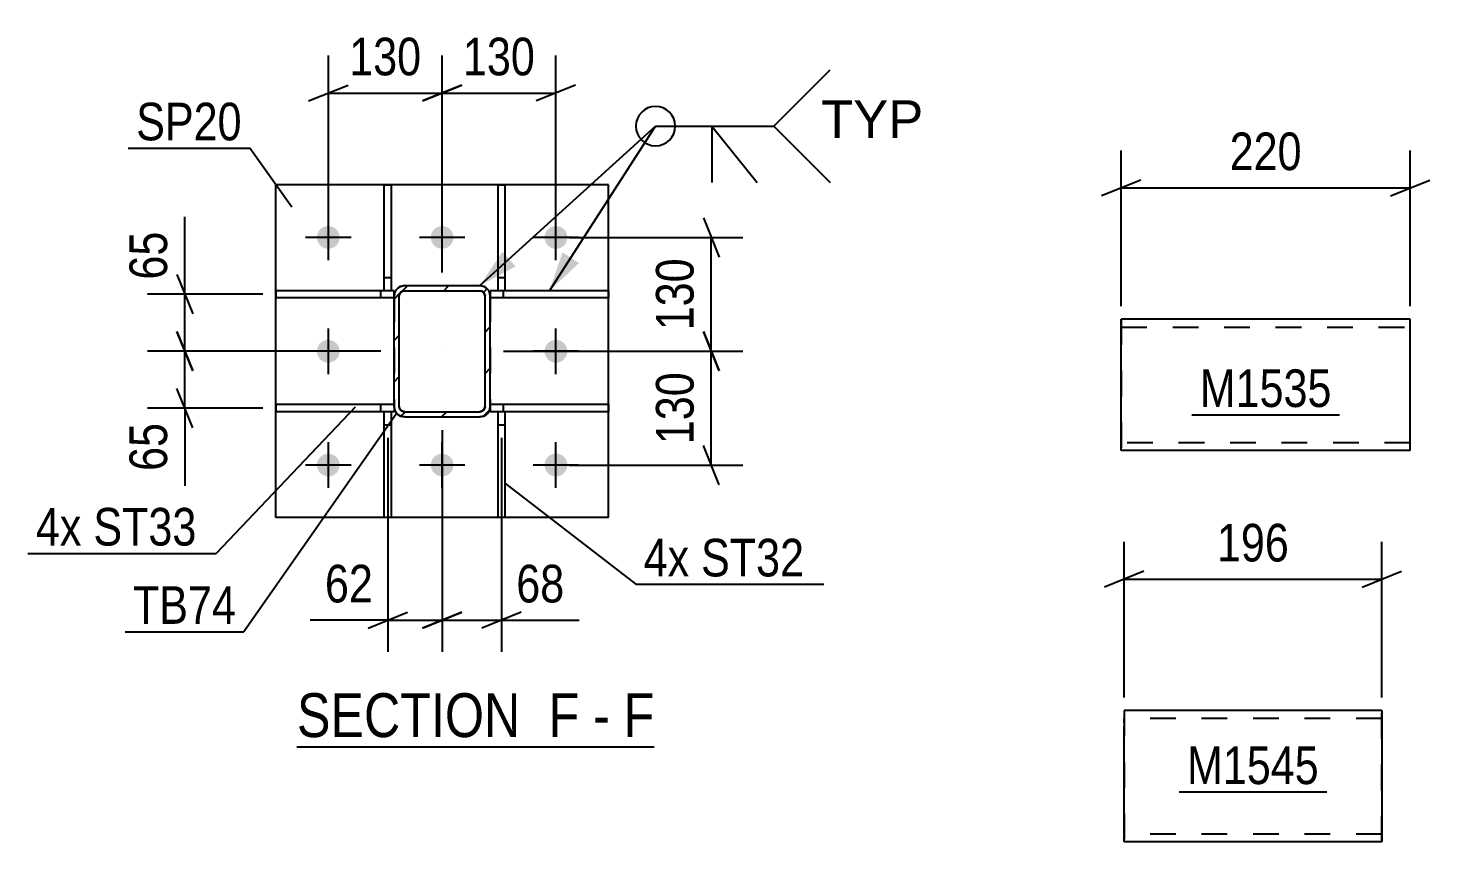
# Model space of a CAD drawing. Header units: millimetres. Extents: x 0 to 841, y 0 to 594.
# Drawn here: x 271.6 to 378.4, y 140.7 to 202.7 of the extents above; entities that cross this region are included whole.
import ezdxf

# ---------------------------------------------------------------- set-up
doc = ezdxf.new("R2010")
doc.units = ezdxf.units.MM
doc.linetypes.add('DXK_LINE_DOT2', pattern=[3.9198, 1.9599, -1.9599])
doc.linetypes.add('DXK_LINE_DOT3', pattern=[5.9187, 2.979, -0.9799, 0.9799, -0.9799])
doc.styles.add('Arial', font='ARIAL.TTF', dxfattribs={"height": 0.2})
doc.styles.add('Arial Narrow', font='ARIALN.TTF', dxfattribs={"height": 0.2})

# ---------------------------------------------------------------- blocks, each defined once
blk = doc.blocks.new('Unknown-318885239-17 - 6581')
at = {"color": 6, "linetype": 'Continuous'}
blk.add_line((292.11, 147.94), (319.32, 147.94), dxfattribs=at)
at = {"color": 0, "linetype": 'Continuous'}
for points in [[(310.22, 148.69), (310.22, 152.19), (292.11, 152.19), (292.11, 148.69)], [(313.61, 148.69), (313.61, 152.19), (311.27, 152.19), (311.27, 148.69)], [(315.93, 148.69), (315.93, 152.19), (314.66, 152.19), (314.66, 148.69)], [(319.32, 148.69), (319.32, 152.19), (316.98, 152.19), (316.98, 148.69)]]:
    blk.add_wipeout(points, dxfattribs=at)
at = {"color": 7, "linetype": 'Continuous', "style": 'Arial Narrow'}
for s, p in [('SECTION ', (292.11, 148.69)), ('F', (311.27, 148.69)), ('F', (316.98, 148.69)), ('-', (314.66, 148.69))]:
    blk.add_text(s, height=3.34, dxfattribs=at).set_placement(p)
blk = doc.blocks.new('Part-318885239-6626 - 6581')
at = {"color": 2, "linetype": 'Continuous'}
for p, q in [((298.75, 182.67), (298.75, 190.73)), ((298.75, 190.73), (299.29, 190.73)), ((299.29, 190.73), (299.29, 182.67)), ((299.29, 182.67), (298.75, 182.67))]:
    blk.add_line(p, q, dxfattribs=at)
at = {"color": 7, "linetype": 'DXK_LINE_DOT2'}
blk.add_line((298.75, 183.67), (299.29, 183.67), dxfattribs=at)
blk = doc.blocks.new('Part-318885239-6600 - 6581')
at = {"color": 2, "linetype": 'Continuous'}
for p, q in [((299.5, 174), (290.5, 174)), ((290.5, 174), (290.5, 173.46)), ((298.75, 173.46), (290.5, 173.46)), ((299.5, 173.46), (299.29, 173.46)), ((299.5, 173.86), (299.5, 173.46))]:
    blk.add_line(p, q, dxfattribs=at)
at = {"color": 7, "linetype": 'DXK_LINE_DOT2'}
for p, q in [((298.5, 173.46), (298.5, 174)), ((299.29, 173.46), (298.75, 173.46)), ((299.5, 173.86), (299.5, 174))]:
    blk.add_line(p, q, dxfattribs=at)
blk = doc.blocks.new('Bolt-318885239-6611 - 6581')
at = {"linetype": 'Continuous'}
for points in [[(293.63, 186.73, -1), (295.36, 186.73, -1)], [(302.3, 186.73, -1), (304.03, 186.73, -1)], [(310.96, 186.73, -1), (312.7, 186.73, -1)], [(293.63, 178.06, -1), (295.36, 178.06, -1)], [(310.96, 178.06, -1), (312.7, 178.06, -1)], [(293.63, 169.4, -1), (295.36, 169.4, -1)], [(302.3, 169.4, -1), (304.03, 169.4, -1)], [(310.96, 169.4, -1), (312.7, 169.4, -1)]]:
    blk.add_hatch(color=1, dxfattribs=at).paths.add_polyline_path(points)
at = {"color": 1, "linetype": 'Continuous'}
for p, q in [((294.5, 185), (294.5, 188.46)), ((303.16, 185), (303.16, 188.46)), ((311.83, 185), (311.83, 188.46)), ((296.23, 186.73), (292.76, 186.73)), ((304.9, 186.73), (301.43, 186.73)), ((313.56, 186.73), (310.1, 186.73)), ((294.5, 176.33), (294.5, 179.8)), ((311.83, 176.33), (311.83, 179.8)), ((296.23, 178.06), (292.76, 178.06)), ((313.56, 178.06), (310.1, 178.06)), ((294.5, 167.66), (294.5, 171.13)), ((303.16, 167.66), (303.16, 171.13)), ((311.83, 167.66), (311.83, 171.13)), ((296.23, 169.4), (292.76, 169.4)), ((304.9, 169.4), (301.43, 169.4)), ((313.56, 169.4), (310.1, 169.4))]:
    blk.add_line(p, q, dxfattribs=at)
blk = doc.blocks.new('Part-318885239-6631 - 6581')
at = {"color": 2, "linetype": 'Continuous'}
for p, q in [((307.42, 182.67), (307.42, 190.73)), ((307.42, 190.73), (307.95, 190.73)), ((307.95, 190.73), (307.95, 182.67)), ((307.95, 182.67), (307.42, 182.67))]:
    blk.add_line(p, q, dxfattribs=at)
at = {"color": 7, "linetype": 'DXK_LINE_DOT2'}
blk.add_line((307.42, 183.67), (307.95, 183.67), dxfattribs=at)
blk = doc.blocks.new('Part-318885239-6636 - 6581')
at = {"color": 2, "linetype": 'Continuous'}
for p, q in [((298.75, 165.4), (298.75, 173.47)), ((298.75, 173.47), (299.29, 173.47)), ((299.29, 173.47), (299.29, 165.4)), ((299.29, 165.4), (298.75, 165.4))]:
    blk.add_line(p, q, dxfattribs=at)
at = {"color": 7, "linetype": 'DXK_LINE_DOT2'}
blk.add_line((298.75, 172.47), (299.29, 172.47), dxfattribs=at)
blk = doc.blocks.new('Part-318885239-6675 - 6581')
at = {"color": 2, "linetype": 'Continuous'}
for p, q in [((307.42, 165.4), (307.42, 173.47)), ((307.42, 173.47), (307.95, 173.47)), ((307.95, 173.47), (307.95, 165.4)), ((307.95, 165.4), (307.42, 165.4))]:
    blk.add_line(p, q, dxfattribs=at)
at = {"color": 7, "linetype": 'DXK_LINE_DOT2'}
blk.add_line((307.42, 172.47), (307.95, 172.47), dxfattribs=at)
blk = doc.blocks.new('Part-318885239-6646 - 6581')
at = {"color": 2, "linetype": 'Continuous'}
for p, q in [((315.83, 182.66), (306.83, 182.66)), ((306.83, 182.66), (306.83, 182.26)), ((315.83, 182.66), (315.83, 182.13)), ((315.83, 182.13), (306.83, 182.13))]:
    blk.add_line(p, q, dxfattribs=at)
at = {"color": 7, "linetype": 'DXK_LINE_DOT2'}
for p, q in [((307.83, 182.13), (307.83, 182.66)), ((306.83, 182.26), (306.83, 182.13))]:
    blk.add_line(p, q, dxfattribs=at)
blk = doc.blocks.new('Part-318885239-6680 - 6581')
at = {"color": 2, "linetype": 'Continuous'}
for p, q in [((299.5, 182.66), (290.5, 182.66)), ((290.5, 182.66), (290.5, 182.13)), ((299.5, 182.26), (299.5, 182.66)), ((299.5, 182.13), (290.5, 182.13))]:
    blk.add_line(p, q, dxfattribs=at)
at = {"color": 7, "linetype": 'DXK_LINE_DOT2'}
for p, q in [((298.5, 182.13), (298.5, 182.66)), ((299.5, 182.26), (299.5, 182.13))]:
    blk.add_line(p, q, dxfattribs=at)
blk = doc.blocks.new('Part-318885239-6705 - 6581')
at = {"linetype": 'Continuous'}
h = blk.add_hatch(dxfattribs=at)
h.set_pattern_fill('', scale=0.7, style=0, pattern_type=0)
h.set_pattern_definition([(45, (306.5959, 182.8299), (-1.57154, 1.57154), [])])
h.paths.add_polyline_path([(306.77, 182.57), (306.6, 182.83), (306.34, 183), (306.03, 183.06), (300.3, 183.06), (299.99, 183), (299.73, 182.83), (299.56, 182.57), (299.5, 182.26), (299.5, 173.86), (299.56, 173.56), (299.73, 173.3), (299.99, 173.13), (300.3, 173.06), (306.03, 173.06), (306.34, 173.13), (306.6, 173.3), (306.77, 173.56), (306.83, 173.86), (306.83, 182.26)])
h.paths.add_polyline_path([(306.43, 173.86), (306.4, 173.71), (306.31, 173.58), (306.18, 173.49), (306.03, 173.46), (300.3, 173.46), (300.14, 173.49), (300.01, 173.58), (299.93, 173.71), (299.9, 173.86), (299.9, 182.26), (299.93, 182.42), (300.01, 182.55), (300.14, 182.63), (300.3, 182.66), (306.03, 182.66), (306.18, 182.63), (306.31, 182.55), (306.4, 182.42), (306.43, 182.26)])
at = {"color": 7, "linetype": 'DXK_LINE_DOT2'}
for p, q in [((299.5, 182.26), (299.56, 182.57)), ((300.01, 182.55), (299.93, 182.42)), ((299.99, 183), (300.3, 183.06)), ((300.14, 182.63), (300.01, 182.55)), ((300.3, 182.66), (300.14, 182.63)), ((300.3, 183.06), (306.03, 183.06)), ((300.3, 182.66), (306.03, 182.66)), ((306.03, 183.06), (306.34, 183)), ((306.18, 182.63), (306.03, 182.66)), ((306.31, 182.55), (306.18, 182.63)), ((306.4, 182.42), (306.31, 182.55)), ((306.77, 182.57), (306.83, 182.26)), ((299.5, 182.26), (299.5, 173.86)), ((299.93, 182.42), (299.9, 182.26)), ((299.9, 173.86), (299.9, 182.26)), ((306.43, 182.26), (306.4, 182.42)), ((306.43, 173.86), (306.43, 182.26)), ((306.83, 182.26), (306.83, 173.86)), ((299.56, 173.56), (299.5, 173.86)), ((299.9, 173.86), (299.93, 173.71)), ((299.93, 173.71), (300.01, 173.58)), ((300.3, 173.06), (299.99, 173.13)), ((300.01, 173.58), (300.14, 173.49)), ((300.14, 173.49), (300.3, 173.46)), ((300.3, 173.46), (306.03, 173.46)), ((300.3, 173.06), (306.03, 173.06)), ((306.03, 173.46), (306.18, 173.49)), ((306.34, 173.13), (306.03, 173.06)), ((306.18, 173.49), (306.31, 173.58)), ((306.31, 173.58), (306.4, 173.71)), ((306.4, 173.71), (306.43, 173.86)), ((306.83, 173.86), (306.77, 173.56))]:
    blk.add_line(p, q, dxfattribs=at)
at = {"color": 2, "linetype": 'Continuous'}
for p, q in [((299.56, 182.57), (299.5, 182.26)), ((299.93, 182.42), (300.01, 182.55)), ((300.3, 183.06), (299.99, 183)), ((300.01, 182.55), (300.14, 182.63)), ((300.14, 182.63), (300.3, 182.66)), ((300.3, 183.06), (306.03, 183.06)), ((300.3, 182.66), (306.03, 182.66)), ((306.34, 183), (306.03, 183.06)), ((306.03, 182.66), (306.18, 182.63)), ((306.18, 182.63), (306.31, 182.55)), ((306.31, 182.55), (306.4, 182.42)), ((306.83, 182.26), (306.77, 182.57)), ((299.5, 173.86), (299.5, 182.26)), ((299.9, 182.26), (299.93, 182.42)), ((299.9, 173.86), (299.9, 182.26)), ((306.4, 182.42), (306.43, 182.26)), ((306.43, 173.86), (306.43, 182.26)), ((306.83, 173.86), (306.83, 182.26)), ((299.5, 173.86), (299.56, 173.56)), ((299.93, 173.71), (299.9, 173.86)), ((300.01, 173.58), (299.93, 173.71)), ((299.99, 173.13), (300.3, 173.06)), ((300.14, 173.49), (300.01, 173.58)), ((300.3, 173.46), (300.14, 173.49)), ((300.3, 173.46), (306.03, 173.46)), ((300.3, 173.06), (306.03, 173.06)), ((306.18, 173.49), (306.03, 173.46)), ((306.03, 173.06), (306.34, 173.13)), ((306.31, 173.58), (306.18, 173.49)), ((306.4, 173.71), (306.31, 173.58)), ((306.43, 173.86), (306.4, 173.71)), ((306.77, 173.56), (306.83, 173.86))]:
    blk.add_line(p, q, dxfattribs=at)
at = {"color": 7, "linetype": 'DXK_LINE_DOT3'}
blk.add_line((303.16, 178.06), (303.16, 178.06), dxfattribs=at)
at = {"color": 7, "linetype": 'DXK_LINE_DOT2'}
for centre, start, end in [((300.3, 182.26), 112.5, 157.5), ((306.03, 182.26), 22.5, 67.5), ((300.3, 173.86), 202.5, 247.5), ((306.03, 173.86), 292.5, 337.5)]:
    blk.add_arc(centre, 0.8, start, end, dxfattribs=at)
at = {"color": 2, "linetype": 'Continuous'}
for centre, start, end in [((300.3, 182.26), 112.5, 157.5), ((306.03, 182.26), 22.5, 67.5), ((300.3, 173.86), 202.5, 247.5), ((306.03, 173.86), 292.5, 337.5)]:
    blk.add_arc(centre, 0.8, start, end, dxfattribs=at)
blk = doc.blocks.new('Part-318885239-6711 - 6581')
at = {"color": 2, "linetype": 'Continuous'}
for p, q in [((290.5, 165.4), (290.5, 190.73)), ((315.83, 190.73), (290.5, 190.73)), ((315.83, 165.4), (315.83, 190.73)), ((315.83, 165.4), (290.5, 165.4))]:
    blk.add_line(p, q, dxfattribs=at)
blk = doc.blocks.new('Part-318885239-6716 - 6581')
at = {"color": 2, "linetype": 'Continuous'}
for p, q in [((315.83, 174), (306.83, 174)), ((306.83, 173.87), (306.83, 173.46)), ((307.42, 173.46), (306.83, 173.46)), ((315.83, 173.46), (307.95, 173.46)), ((315.83, 174), (315.83, 173.46))]:
    blk.add_line(p, q, dxfattribs=at)
at = {"color": 7, "linetype": 'DXK_LINE_DOT2'}
for p, q in [((306.83, 174), (306.83, 173.87)), ((307.95, 173.46), (307.42, 173.46)), ((307.83, 173.46), (307.83, 174))]:
    blk.add_line(p, q, dxfattribs=at)
blk = doc.blocks.new('Part-318885239-1418 - 1404')
at = {"color": 2, "linetype": 'Continuous'}
for p, q in [((355.1, 150.71), (355.1, 150.71)), ((355.1, 150.71), (355.1, 149.51)), ((374.71, 150.71), (355.1, 150.71)), ((374.71, 150.71), (374.71, 150.61)), ((374.71, 150.61), (374.71, 150.35)), ((355.1, 140.71), (355.1, 149.51)), ((374.71, 150.35), (374.71, 149.51)), ((374.71, 149.51), (374.71, 140.71)), ((355.1, 140.71), (355.1, 140.71)), ((374.71, 140.71), (355.1, 140.71))]:
    blk.add_line(p, q, dxfattribs=at)
at = {"color": 7, "linetype": 'DXK_LINE_DOT2'}
for p, q in [((355.1, 150.71), (355.1, 140.71)), ((374.71, 150.71), (374.71, 150.71)), ((374.71, 140.71), (374.71, 150.71)), ((355.1, 150.11), (355.1, 150.11)), ((374.71, 150.11), (355.1, 150.11)), ((355.1, 150.06), (355.1, 150.11)), ((355.1, 149.96), (355.1, 150.06)), ((355.1, 149.93), (355.1, 149.96)), ((355.1, 149.73), (355.1, 149.93)), ((374.71, 149.96), (374.71, 149.51)), ((355.1, 141.35), (355.1, 141.45)), ((355.1, 141.31), (355.1, 141.31)), ((374.71, 141.31), (355.1, 141.31)), ((374.71, 141.35), (374.71, 141.45)), ((374.71, 141.31), (374.71, 141.35)), ((374.71, 140.71), (374.71, 140.71))]:
    blk.add_line(p, q, dxfattribs=at)
blk = doc.blocks.new('Part-318885239-1236 - 1220')
at = {"color": 2, "linetype": 'Continuous'}
for p, q in [((354.87, 180.5), (354.87, 180.5)), ((354.87, 170.5), (354.87, 180.5)), ((376.88, 180.5), (354.87, 180.5)), ((376.88, 170.5), (376.88, 180.5)), ((354.87, 170.5), (354.87, 170.5)), ((376.88, 170.5), (354.87, 170.5))]:
    blk.add_line(p, q, dxfattribs=at)
at = {"color": 7, "linetype": 'DXK_LINE_DOT2'}
for p, q in [((354.87, 180.5), (354.87, 170.5)), ((376.88, 180.5), (376.88, 180.5)), ((376.88, 170.5), (376.88, 180.5)), ((354.87, 179.9), (354.87, 179.9)), ((354.87, 179.9), (376.88, 179.9)), ((354.87, 171.1), (354.87, 171.1)), ((376.88, 171.1), (354.87, 171.1)), ((376.88, 170.5), (376.88, 170.5))]:
    blk.add_line(p, q, dxfattribs=at)
blk = doc.blocks.new('StraightDimension-318885239-6827 - 6581')
at = {"color": 7, "linetype": 'Continuous'}
for p, q in [((282.97, 179.56), (284.17, 176.56)), ((298.5, 178.06), (280.72, 178.06)), ((283.57, 173.73), (283.57, 178.06)), ((284.17, 172.23), (282.97, 175.23)), ((289.5, 173.73), (280.72, 173.73)), ((283.57, 173.73), (283.57, 167.82)), ((283.57, 173.73), (283.57, 167.82))]:
    blk.add_line(p, q, dxfattribs=at)
at = {"color": 0}
blk.add_wipeout([(282.82, 173.2), (278.62, 173.2), (278.62, 168.35), (282.82, 168.35)], dxfattribs=at)
at = {"color": 3, "style": 'Arial Narrow'}
blk.add_text('65', height=2.863, rotation=90.0002, dxfattribs=at).set_placement((282.22, 168.95))
blk = doc.blocks.new('StraightDimension-318885239-6833 - 6581')
at = {"color": 7, "linetype": 'Continuous'}
for p, q in [((283.57, 182.4), (283.57, 188.3)), ((283.57, 182.4), (283.57, 188.3)), ((282.97, 183.9), (284.17, 180.9)), ((289.5, 182.4), (280.72, 182.4)), ((283.57, 178.06), (283.57, 182.4)), ((284.17, 176.56), (282.97, 179.56)), ((298.5, 178.06), (280.72, 178.06))]:
    blk.add_line(p, q, dxfattribs=at)
at = {"color": 0}
blk.add_wipeout([(282.82, 187.78), (278.62, 187.78), (278.62, 182.92), (282.82, 182.92)], dxfattribs=at)
at = {"color": 3, "style": 'Arial Narrow'}
blk.add_text('65', height=2.863, rotation=90.0002, dxfattribs=at).set_placement((282.22, 183.52))
blk = doc.blocks.new('StraightDimension-318885239-6840 - 6581')
at = {"color": 7, "linetype": 'Continuous'}
for p, q in [((303.16, 172.06), (303.16, 155.19)), ((307.69, 171.47), (307.69, 155.19)), ((301.66, 156.99), (304.66, 158.19)), ((309.19, 158.19), (306.19, 156.99)), ((303.16, 157.59), (307.69, 157.59)), ((307.69, 157.59), (313.59, 157.59)), ((307.69, 157.59), (313.59, 157.59))]:
    blk.add_line(p, q, dxfattribs=at)
at = {"color": 0}
blk.add_wipeout([(313.07, 158.34), (313.07, 162.54), (308.21, 162.54), (308.21, 158.34)], dxfattribs=at)
at = {"color": 3, "style": 'Arial Narrow'}
blk.add_text('68', height=2.863, dxfattribs=at).set_placement((308.81, 158.94))
blk = doc.blocks.new('StraightDimension-318885239-6806 - 6581')
at = {"color": 7, "linetype": 'Continuous'}
for p, q in [((323.06, 188.23), (324.26, 185.23)), ((312.83, 186.73), (326.06, 186.73)), ((323.66, 178.06), (323.66, 186.73)), ((324.26, 176.56), (323.06, 179.56)), ((307.83, 178.06), (326.06, 178.06))]:
    blk.add_line(p, q, dxfattribs=at)
at = {"color": 0}
blk.add_wipeout([(322.91, 185.74), (318.71, 185.74), (318.71, 179.06), (322.91, 179.06)], dxfattribs=at)
at = {"color": 3, "style": 'Arial Narrow'}
blk.add_text('130', height=2.863, rotation=90.0002, dxfattribs=at).set_placement((322.31, 179.66))
blk = doc.blocks.new('StraightDimension-318885239-6816 - 6581')
at = {"color": 7, "linetype": 'Continuous'}
for p, q in [((323.06, 179.56), (324.26, 176.56)), ((307.83, 178.06), (326.06, 178.06)), ((323.66, 169.4), (323.66, 178.06)), ((324.26, 167.9), (323.06, 170.9)), ((312.83, 169.4), (326.06, 169.4))]:
    blk.add_line(p, q, dxfattribs=at)
at = {"color": 0}
blk.add_wipeout([(322.91, 177.07), (318.71, 177.07), (318.71, 170.39), (322.91, 170.39)], dxfattribs=at)
at = {"color": 3, "style": 'Arial Narrow'}
blk.add_text('130', height=2.863, rotation=90.0002, dxfattribs=at).set_placement((322.31, 170.99))
blk = doc.blocks.new('StraightDimension-318885239-6850 - 6581')
at = {"color": 7, "linetype": 'Continuous'}
for p, q in [((303.16, 172.06), (303.16, 155.19)), ((299.02, 171.47), (299.02, 155.19)), ((297.52, 156.99), (300.52, 158.19)), ((304.66, 158.19), (301.66, 156.99)), ((299.02, 157.59), (293.11, 157.59)), ((299.02, 157.59), (293.11, 157.59)), ((299.02, 157.59), (303.16, 157.59))]:
    blk.add_line(p, q, dxfattribs=at)
at = {"color": 0}
blk.add_wipeout([(298.5, 158.34), (298.5, 162.54), (293.64, 162.54), (293.64, 158.34)], dxfattribs=at)
at = {"color": 3, "style": 'Arial Narrow'}
blk.add_text('62', height=2.863, dxfattribs=at).set_placement((294.24, 158.94))
blk = doc.blocks.new('StraightDimension-318885239-6860 - 6581')
at = {"color": 7, "linetype": 'Continuous'}
for p, q in [((303.16, 184.06), (303.16, 200.57)), ((311.83, 187.73), (311.83, 200.57)), ((301.66, 197.12), (304.66, 198.32)), ((303.16, 197.72), (311.83, 197.72)), ((313.33, 198.32), (310.33, 197.12))]:
    blk.add_line(p, q, dxfattribs=at)
at = {"color": 0}
blk.add_wipeout([(310.84, 198.47), (310.84, 202.67), (304.15, 202.67), (304.15, 198.47)], dxfattribs=at)
at = {"color": 3, "style": 'Arial Narrow'}
blk.add_text('130', height=2.863, dxfattribs=at).set_placement((304.75, 199.07))
blk = doc.blocks.new('StraightDimension-318885239-6869 - 6581')
at = {"color": 7, "linetype": 'Continuous'}
for p, q in [((294.5, 187.73), (294.5, 200.57)), ((303.16, 184.06), (303.16, 200.57)), ((293, 197.12), (296, 198.32)), ((294.5, 197.72), (303.16, 197.72)), ((304.66, 198.32), (301.66, 197.12))]:
    blk.add_line(p, q, dxfattribs=at)
at = {"color": 0}
blk.add_wipeout([(302.17, 198.47), (302.17, 202.67), (295.49, 202.67), (295.49, 198.47)], dxfattribs=at)
at = {"color": 3, "style": 'Arial Narrow'}
blk.add_text('130', height=2.863, dxfattribs=at).set_placement((296.09, 199.07))
blk = doc.blocks.new('StraightDimension-318885239-1420 - 1404')
at = {"color": 7, "linetype": 'Continuous'}
for p, q in [((355.1, 151.71), (355.1, 163.56)), ((374.71, 151.71), (374.71, 163.56)), ((356.6, 161.31), (353.6, 160.11)), ((373.21, 160.11), (376.21, 161.31)), ((355.1, 160.71), (374.71, 160.71))]:
    blk.add_line(p, q, dxfattribs=at)
at = {"color": 0}
blk.add_wipeout([(368.25, 161.46), (368.25, 165.66), (361.56, 165.66), (361.56, 161.46)], dxfattribs=at)
at = {"color": 3, "style": 'Arial Narrow'}
blk.add_text('196', height=2.863, dxfattribs=at).set_placement((362.16, 162.06))
blk = doc.blocks.new('StraightDimension-318885239-1239 - 1220')
at = {"color": 7, "linetype": 'Continuous'}
for p, q in [((354.87, 181.5), (354.87, 193.35)), ((376.88, 181.5), (376.88, 193.35)), ((356.37, 191.1), (353.37, 189.9)), ((375.38, 189.9), (378.38, 191.1)), ((354.87, 190.5), (376.88, 190.5))]:
    blk.add_line(p, q, dxfattribs=at)
at = {"color": 0}
blk.add_wipeout([(369.22, 191.25), (369.22, 195.45), (362.53, 195.45), (362.53, 191.25)], dxfattribs=at)
at = {"color": 3, "style": 'Arial Narrow'}
blk.add_text('220', height=2.863, dxfattribs=at).set_placement((363.13, 191.85))
blk = doc.blocks.new('WeldMark-318885239-6878 - 6581')
at = {"linetype": 'Continuous'}
for points in [[(308.76, 184.52), (306.03, 183.06), (307.75, 185.63)], [(313.59, 184.78), (311.33, 182.66), (312.33, 185.59)]]:
    blk.add_hatch(color=30, dxfattribs=at).paths.add_polyline_path(points)
at = {"color": 30, "linetype": 'Continuous'}
for p, q in [((306.03, 183.06), (319.42, 195.2)), ((311.33, 182.66), (319.42, 195.2)), ((319.42, 195.2), (328.42, 195.2))]:
    blk.add_line(p, q, dxfattribs=at)
at = {"color": 3, "linetype": 'Continuous'}
for q in [(327.14, 190.91), (323.71, 190.91)]:
    blk.add_line((323.71, 195.2), q, dxfattribs=at)
for start, end in [(90, 270), (270, 90)]:
    blk.add_arc((319.42, 195.2), 1.5, start, end, dxfattribs=at)
at = {"color": 0, "linetype": 'Continuous'}
blk.add_wipeout([(339.8, 194.3), (339.8, 197.3), (332.02, 197.3), (332.02, 194.3)], dxfattribs=at)
blk.add_wipeout([(339.8, 194.3), (339.8, 197.3), (332.02, 197.3), (332.02, 194.3)], dxfattribs=at)
at = {"color": 3, "linetype": 'Continuous'}
for q in [(332.71, 199.48), (332.71, 190.91)]:
    blk.add_line((328.42, 195.2), q, dxfattribs=at)
at = {"color": 3, "linetype": 'Continuous', "style": 'Arial'}
blk.add_text('TYP', height=2.865, dxfattribs=at).set_placement((332.02, 194.3))
blk = doc.blocks.new('Mark-318885239-6701 - 6581')
at = {"color": 30, "linetype": 'Continuous'}
for p in [(299.71, 173.35), (279.02, 156.71)]:
    blk.add_line(p, (288.07, 156.71), dxfattribs=at)
at = {"color": 0}
blk.add_wipeout([(287.47, 157.31), (287.47, 160.31), (279.62, 160.31), (279.62, 157.31)], dxfattribs=at)
blk.add_wipeout([(287.47, 157.31), (287.47, 160.31), (279.62, 160.31), (279.62, 157.31)], dxfattribs=at)
at = {"color": 3, "style": 'Arial Narrow'}
blk.add_text('TB74', height=2.863, dxfattribs=at).set_placement((279.62, 157.31))
blk = doc.blocks.new('Mark-318885239-6707 - 6581')
at = {"color": 30, "linetype": 'Continuous'}
for p in [(279.27, 193.52), (291.73, 189.04)]:
    blk.add_line(p, (288.51, 193.52), dxfattribs=at)
at = {"color": 0}
blk.add_wipeout([(287.91, 194.12), (287.91, 197.12), (279.87, 197.12), (279.87, 194.12)], dxfattribs=at)
blk.add_wipeout([(287.91, 194.12), (287.91, 197.12), (279.87, 197.12), (279.87, 194.12)], dxfattribs=at)
at = {"color": 3, "style": 'Arial Narrow'}
blk.add_text('SP20', height=2.863, dxfattribs=at).set_placement((279.87, 194.12))
blk = doc.blocks.new('MarkSet-318885239-6931 - 6581')
at = {"color": 30, "linetype": 'Continuous'}
for p in [(296.53, 173.8), (271.63, 162.67)]:
    blk.add_line(p, (285.96, 162.67), dxfattribs=at)
at = {"color": 0}
for points in [[(275.71, 163.27), (275.71, 166.27), (272.23, 166.27), (272.23, 163.27)], [(284.46, 163.27), (284.46, 166.27), (276.61, 166.27), (276.61, 163.27)]]:
    blk.add_wipeout(points, dxfattribs=at)
for points in [[(275.71, 163.27), (275.71, 166.27), (272.23, 166.27), (272.23, 163.27)], [(284.46, 163.27), (284.46, 166.27), (276.61, 166.27), (276.61, 163.27)]]:
    blk.add_wipeout(points, dxfattribs=at)
at = {"color": 3, "style": 'Arial Narrow'}
for s, p in [('4x', (272.23, 163.27)), ('ST33', (276.61, 163.27))]:
    blk.add_text(s, height=2.863, dxfattribs=at).set_placement(p)
blk = doc.blocks.new('MarkSet-318885239-6961 - 6581')
at = {"color": 30, "linetype": 'Continuous'}
for p, q in [((307.94, 168.01), (317.91, 160.32)), ((317.91, 160.32), (332.24, 160.32))]:
    blk.add_line(p, q, dxfattribs=at)
at = {"color": 0}
for points in [[(321.98, 160.92), (321.98, 163.92), (318.51, 163.92), (318.51, 160.92)], [(330.74, 160.92), (330.74, 163.92), (322.88, 163.92), (322.88, 160.92)]]:
    blk.add_wipeout(points, dxfattribs=at)
for points in [[(321.98, 160.92), (321.98, 163.92), (318.51, 163.92), (318.51, 160.92)], [(330.74, 160.92), (330.74, 163.92), (322.88, 163.92), (322.88, 160.92)]]:
    blk.add_wipeout(points, dxfattribs=at)
at = {"color": 3, "style": 'Arial Narrow'}
for s, p in [('4x', (318.51, 160.92)), ('ST32', (322.88, 160.92))]:
    blk.add_text(s, height=2.863, dxfattribs=at).set_placement(p)
blk = doc.blocks.new('Mark-318885239-1416 - 1404')
at = {"color": 30, "linetype": 'Continuous'}
blk.add_line((359.28, 144.51), (370.53, 144.51), dxfattribs=at)
at = {"color": 0}
blk.add_wipeout([(369.93, 145.11), (369.93, 148.11), (359.88, 148.11), (359.88, 145.11)], dxfattribs=at)
blk.add_wipeout([(369.93, 145.11), (369.93, 148.11), (359.88, 148.11), (359.88, 145.11)], dxfattribs=at)
at = {"color": 3, "style": 'Arial Narrow'}
blk.add_text('M1545', height=2.863, dxfattribs=at).set_placement((359.88, 145.11))
blk = doc.blocks.new('Mark-318885239-1233 - 1220')
at = {"color": 30, "linetype": 'Continuous'}
blk.add_line((360.25, 173.22), (371.5, 173.22), dxfattribs=at)
at = {"color": 0}
blk.add_wipeout([(370.9, 173.82), (370.9, 176.82), (360.85, 176.82), (360.85, 173.82)], dxfattribs=at)
blk.add_wipeout([(370.9, 173.82), (370.9, 176.82), (360.85, 176.82), (360.85, 173.82)], dxfattribs=at)
at = {"color": 3, "style": 'Arial Narrow'}
blk.add_text('M1535', height=2.863, dxfattribs=at).set_placement((360.85, 173.82))

msp = doc.modelspace()

# ---------------------------------------------------------------- block references
for name in ['StraightDimension-318885239-1239 - 1220', 'Part-318885239-6711 - 6581', 'Part-318885239-6626 - 6581', 'Part-318885239-6631 - 6581', 'Bolt-318885239-6611 - 6581', 'Part-318885239-6680 - 6581', 'Part-318885239-6705 - 6581', 'Part-318885239-6646 - 6581', 'Part-318885239-1236 - 1220', 'Part-318885239-6600 - 6581', 'Part-318885239-6636 - 6581', 'Part-318885239-6716 - 6581', 'Part-318885239-6675 - 6581', 'StraightDimension-318885239-1420 - 1404', 'Unknown-318885239-17 - 6581', 'Part-318885239-1418 - 1404']:
    msp.add_blockref(name, (0, 0))

# ---------------------------------------------------------------- next in the draw order: block references
for name in ['Mark-318885239-6707 - 6581', 'StraightDimension-318885239-6806 - 6581', 'StraightDimension-318885239-6827 - 6581', 'Mark-318885239-1233 - 1220', 'StraightDimension-318885239-6840 - 6581', 'Mark-318885239-1416 - 1404']:
    msp.add_blockref(name, (0, 0))

# ---------------------------------------------------------------- next in the draw order: block references
for name in ['StraightDimension-318885239-6860 - 6581', 'StraightDimension-318885239-6833 - 6581', 'StraightDimension-318885239-6816 - 6581', 'StraightDimension-318885239-6850 - 6581']:
    msp.add_blockref(name, (0, 0))

# ---------------------------------------------------------------- next in the draw order: block references
for name in ['StraightDimension-318885239-6869 - 6581', 'WeldMark-318885239-6878 - 6581', 'Mark-318885239-6701 - 6581', 'MarkSet-318885239-6961 - 6581']:
    msp.add_blockref(name, (0, 0))

# ---------------------------------------------------------------- next in the draw order: block references
msp.add_blockref('MarkSet-318885239-6931 - 6581', (0, 0))

doc.saveas('drawing.dxf')
